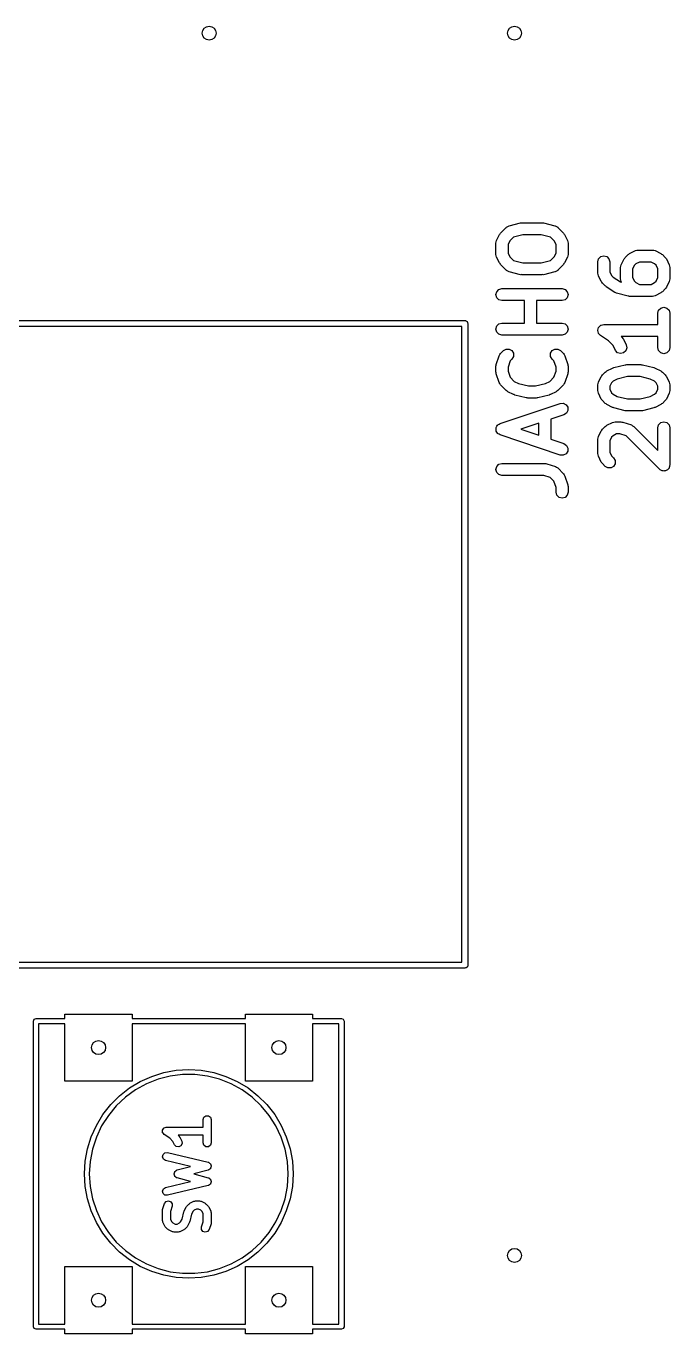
# Model space of a CAD drawing. Extents: x 0.04 to 1.55, y 0.08 to 1.53.
# Drawn here: x 0.92 to 1.553, y 0.123 to 1.407 of the extents above; entities that cross this region are included whole.
import ezdxf

# ---------------------------------------------------------------- set-up
doc = ezdxf.new("R2010")
doc.units = 0
doc.header["$MEASUREMENT"] = 0
doc.layers.add('BLACK', color=7, linetype='CONTINUOUS')

msp = doc.modelspace()

# ---------------------------------------------------------------- linework, layer by layer
at = {"layer": 'BLACK', "linetype": 'CONTINUOUS'}
for p, q in [((1.3863, 1.2037), (1.3919, 1.2093)), ((1.3919, 1.2093), (1.392, 1.2093)), ((1.392, 1.2094), (1.3933, 1.2101)), ((1.392, 1.2093), (1.392, 1.2094)), ((1.3933, 1.2101), (1.3946, 1.2108)), ((1.3946, 1.2109), (1.4059, 1.2137)), ((1.3946, 1.2108), (1.3946, 1.2109)), ((1.3946, 1.2108), (1.3946, 1.2108)), ((1.4059, 1.2137), (1.4066, 1.2137)), ((1.4066, 1.2137), (1.4073, 1.2139)), ((1.4073, 1.2139), (1.427, 1.2139)), ((1.427, 1.2139), (1.4277, 1.2137)), ((1.4277, 1.2137), (1.4284, 1.2137)), ((1.4284, 1.2137), (1.4397, 1.2109)), ((1.4397, 1.2109), (1.4398, 1.2108)), ((1.4398, 1.2108), (1.4398, 1.2108)), ((1.4398, 1.2108), (1.4411, 1.2101)), ((1.4411, 1.2101), (1.4424, 1.2094)), ((1.4424, 1.2094), (1.4424, 1.2093)), ((1.4424, 1.2093), (1.4425, 1.2093)), ((1.4425, 1.2093), (1.4481, 1.2037)), ((1.3818, 1.1939), (1.3821, 1.1952)), ((1.3821, 1.1952), (1.3824, 1.1965)), ((1.3824, 1.1965), (1.3852, 1.2022)), ((1.3852, 1.2022), (1.3858, 1.2029)), ((1.3858, 1.2029), (1.3863, 1.2037)), ((1.3953, 1.196), (1.3936, 1.1925)), ((1.3991, 1.1998), (1.3953, 1.196)), ((1.4081, 1.2021), (1.3991, 1.1998)), ((1.4263, 1.2021), (1.4081, 1.2021)), ((1.4352, 1.1998), (1.4263, 1.2021)), ((1.439, 1.196), (1.4352, 1.1998)), ((1.4408, 1.1925), (1.439, 1.196)), ((1.4481, 1.2037), (1.4485, 1.2029)), ((1.4485, 1.2029), (1.4492, 1.2022)), ((1.4492, 1.2022), (1.452, 1.1965)), ((1.452, 1.1965), (1.4523, 1.1952)), ((1.4523, 1.1952), (1.4526, 1.1939)), ((1.3818, 1.1826), (1.3818, 1.1939)), ((1.3821, 1.1813), (1.3818, 1.1826)), ((1.3824, 1.18), (1.3821, 1.1813)), ((1.3936, 1.1925), (1.3936, 1.184)), ((1.3936, 1.184), (1.3953, 1.1805)), ((1.439, 1.1805), (1.4408, 1.184)), ((1.4408, 1.184), (1.4408, 1.1925)), ((1.4523, 1.1813), (1.452, 1.18)), ((1.4526, 1.1826), (1.4523, 1.1813)), ((1.4526, 1.1939), (1.4526, 1.1826)), ((1.4847, 1.1807), (1.4876, 1.1815)), ((1.4876, 1.1815), (1.4906, 1.1807)), ((1.5088, 1.1798), (1.5116, 1.1826)), ((1.5116, 1.1826), (1.5124, 1.1831)), ((1.5124, 1.1831), (1.5131, 1.1837)), ((1.5131, 1.1837), (1.5188, 1.1865)), ((1.5188, 1.1865), (1.5201, 1.1868)), ((1.5201, 1.1868), (1.5214, 1.1871)), ((1.5214, 1.1871), (1.5355, 1.1871)), ((1.5355, 1.1871), (1.5368, 1.1868)), ((1.5368, 1.1868), (1.5381, 1.1865)), ((1.5381, 1.1865), (1.5437, 1.1837)), ((1.5437, 1.1837), (1.5444, 1.1831)), ((1.5444, 1.1831), (1.5453, 1.1826)), ((1.5453, 1.1826), (1.5481, 1.1798)), ((1.3852, 1.1744), (1.3824, 1.18)), ((1.3858, 1.1737), (1.3852, 1.1744)), ((1.3863, 1.1728), (1.3858, 1.1737)), ((1.3919, 1.1672), (1.3863, 1.1728)), ((1.3953, 1.1805), (1.3991, 1.1767)), ((1.3991, 1.1767), (1.4081, 1.1745)), ((1.4081, 1.1745), (1.4263, 1.1745)), ((1.4263, 1.1745), (1.4352, 1.1767)), ((1.4352, 1.1767), (1.439, 1.1805)), ((1.4481, 1.1728), (1.4425, 1.1672)), ((1.4485, 1.1737), (1.4481, 1.1728)), ((1.4492, 1.1744), (1.4485, 1.1737)), ((1.452, 1.18), (1.4492, 1.1744)), ((1.4817, 1.1756), (1.4825, 1.1786)), ((1.4817, 1.1644), (1.4817, 1.1756)), ((1.4825, 1.1786), (1.4847, 1.1807)), ((1.4906, 1.1807), (1.4928, 1.1786)), ((1.4928, 1.1786), (1.4936, 1.1756)), ((1.4936, 1.1756), (1.4936, 1.1658)), ((1.5042, 1.17), (1.5046, 1.1713)), ((1.5042, 1.1587), (1.5042, 1.17)), ((1.5046, 1.1713), (1.5049, 1.1726)), ((1.5049, 1.1726), (1.5077, 1.1783)), ((1.5077, 1.1783), (1.5083, 1.179)), ((1.5083, 1.179), (1.5088, 1.1798)), ((1.5178, 1.1721), (1.516, 1.1686)), ((1.516, 1.1686), (1.516, 1.1601)), ((1.5193, 1.1736), (1.5178, 1.1721)), ((1.5228, 1.1753), (1.5193, 1.1736)), ((1.5341, 1.1753), (1.5228, 1.1753)), ((1.5376, 1.1736), (1.5341, 1.1753)), ((1.539, 1.1721), (1.5376, 1.1736)), ((1.5408, 1.1686), (1.539, 1.1721)), ((1.5408, 1.1601), (1.5408, 1.1686)), ((1.5481, 1.1798), (1.5485, 1.179)), ((1.5485, 1.179), (1.5492, 1.1783)), ((1.5492, 1.1783), (1.552, 1.1726)), ((1.552, 1.1726), (1.5523, 1.1713)), ((1.5523, 1.1713), (1.5526, 1.17)), ((1.5526, 1.17), (1.5526, 1.1587)), ((1.392, 1.1672), (1.3919, 1.1672)), ((1.392, 1.1671), (1.392, 1.1672)), ((1.3933, 1.1664), (1.392, 1.1671)), ((1.3946, 1.1657), (1.3933, 1.1664)), ((1.4059, 1.1628), (1.3946, 1.1657)), ((1.3946, 1.1657), (1.3946, 1.1657)), ((1.3946, 1.1657), (1.3946, 1.1657)), ((1.4066, 1.1629), (1.4059, 1.1628)), ((1.4073, 1.1627), (1.4066, 1.1629)), ((1.427, 1.1627), (1.4073, 1.1627)), ((1.4277, 1.1629), (1.427, 1.1627)), ((1.4284, 1.1628), (1.4277, 1.1629)), ((1.4397, 1.1657), (1.4284, 1.1628)), ((1.4398, 1.1657), (1.4397, 1.1657)), ((1.4411, 1.1664), (1.4398, 1.1657)), ((1.4398, 1.1657), (1.4398, 1.1657)), ((1.4424, 1.1671), (1.4411, 1.1664)), ((1.4425, 1.1672), (1.4424, 1.1672)), ((1.4424, 1.1672), (1.4424, 1.1671)), ((1.4821, 1.163), (1.4817, 1.1644)), ((1.4824, 1.1617), (1.4821, 1.163)), ((1.4852, 1.1561), (1.4824, 1.1617)), ((1.4858, 1.1554), (1.4852, 1.1561)), ((1.4936, 1.1658), (1.4953, 1.1622)), ((1.4953, 1.1622), (1.497, 1.1605)), ((1.497, 1.1605), (1.5041, 1.1558)), ((1.5041, 1.1558), (1.5051, 1.1555)), ((1.5046, 1.1574), (1.5042, 1.1587)), ((1.5049, 1.1561), (1.5046, 1.1574)), ((1.5051, 1.1555), (1.5049, 1.1561)), ((1.516, 1.1601), (1.5178, 1.1566)), ((1.5178, 1.1566), (1.5193, 1.1552)), ((1.5376, 1.1552), (1.539, 1.1566)), ((1.539, 1.1566), (1.5408, 1.1601)), ((1.552, 1.1561), (1.5492, 1.1505)), ((1.5523, 1.1574), (1.552, 1.1561)), ((1.5526, 1.1587), (1.5523, 1.1574)), ((1.3818, 1.1433), (1.3825, 1.1462)), ((1.3825, 1.1403), (1.3818, 1.1433)), ((1.3825, 1.1462), (1.3847, 1.1484)), ((1.3847, 1.1484), (1.3877, 1.1492)), ((1.3877, 1.1492), (1.4467, 1.1492)), ((1.4467, 1.1492), (1.4497, 1.1484)), ((1.4497, 1.1484), (1.4518, 1.1462)), ((1.4518, 1.1462), (1.4526, 1.1433)), ((1.4526, 1.1433), (1.4518, 1.1403)), ((1.4863, 1.1546), (1.4858, 1.1554)), ((1.4891, 1.1518), (1.4863, 1.1546)), ((1.4896, 1.1515), (1.4891, 1.1518)), ((1.49, 1.151), (1.4896, 1.1515)), ((1.4984, 1.1454), (1.49, 1.151)), ((1.4994, 1.1451), (1.4984, 1.1454)), ((1.5003, 1.1446), (1.4994, 1.1451)), ((1.5115, 1.1418), (1.5003, 1.1446)), ((1.5193, 1.1552), (1.5228, 1.1534)), ((1.5228, 1.1534), (1.5341, 1.1534)), ((1.5341, 1.1534), (1.5376, 1.1552)), ((1.5437, 1.145), (1.5381, 1.1422)), ((1.5444, 1.1457), (1.5437, 1.145)), ((1.5453, 1.1461), (1.5444, 1.1457)), ((1.5481, 1.1489), (1.5453, 1.1461)), ((1.5485, 1.1498), (1.5481, 1.1489)), ((1.5492, 1.1505), (1.5485, 1.1498)), ((1.3847, 1.1382), (1.3825, 1.1403)), ((1.3877, 1.1374), (1.3847, 1.1382)), ((1.4099, 1.1374), (1.3877, 1.1374)), ((1.4099, 1.1154), (1.4099, 1.1374)), ((1.4467, 1.1374), (1.4217, 1.1374)), ((1.4217, 1.1374), (1.4217, 1.1154)), ((1.4497, 1.1382), (1.4467, 1.1374)), ((1.4518, 1.1403), (1.4497, 1.1382)), ((1.5123, 1.1418), (1.5115, 1.1418)), ((1.513, 1.1416), (1.5123, 1.1418)), ((1.5355, 1.1416), (1.513, 1.1416)), ((1.5368, 1.1419), (1.5355, 1.1416)), ((1.5381, 1.1422), (1.5368, 1.1419)), ((1.5416, 1.128), (1.5437, 1.1301)), ((1.5437, 1.1301), (1.5467, 1.1309)), ((1.5467, 1.1309), (1.5497, 1.1301)), ((1.5497, 1.1301), (1.5518, 1.128)), ((0.8634, 1.1179), (1.3512, 1.1179)), ((1.3512, 1.1179), (1.3516, 1.1179)), ((1.3516, 1.1179), (1.3517, 1.1179)), ((1.3517, 1.1179), (1.3518, 1.1178)), ((1.3518, 1.1178), (1.3522, 1.1177)), ((1.3522, 1.1177), (1.3528, 1.1172)), ((1.3528, 1.1172), (1.3534, 1.1169)), ((1.5408, 1.125), (1.5416, 1.128)), ((1.5408, 1.114), (1.5408, 1.125)), ((1.5518, 1.128), (1.5526, 1.125)), ((1.5526, 1.125), (1.5526, 1.0913)), ((1.3482, 1.112), (0.2518, 1.112)), ((1.3482, 0.488), (1.3482, 1.112)), ((1.3534, 1.1169), (1.3535, 1.1166)), ((1.3535, 1.1166), (1.3537, 1.1164)), ((1.3537, 1.1164), (1.3539, 1.1157)), ((1.3539, 1.1157), (1.3541, 1.115)), ((1.3541, 1.115), (1.3541, 0.485)), ((1.3818, 1.1095), (1.3825, 1.1125)), ((1.3825, 1.1066), (1.3818, 1.1095)), ((1.3825, 1.1125), (1.3847, 1.1146)), ((1.3847, 1.1044), (1.3825, 1.1066)), ((1.3847, 1.1146), (1.3877, 1.1154)), ((1.3877, 1.1036), (1.3847, 1.1044)), ((1.3877, 1.1154), (1.4099, 1.1154)), ((1.4217, 1.1154), (1.4467, 1.1154)), ((1.4467, 1.1154), (1.4497, 1.1146)), ((1.4497, 1.1044), (1.4467, 1.1036)), ((1.4497, 1.1146), (1.4518, 1.1125)), ((1.4518, 1.1066), (1.4497, 1.1044)), ((1.4518, 1.1125), (1.4526, 1.1095)), ((1.4526, 1.1095), (1.4518, 1.1066)), ((1.4817, 1.1081), (1.4818, 1.1083)), ((1.4821, 1.1068), (1.4817, 1.1081)), ((1.4818, 1.1085), (1.4822, 1.1098)), ((1.4818, 1.1083), (1.4818, 1.1085)), ((1.4824, 1.1055), (1.4821, 1.1068)), ((1.4822, 1.1098), (1.4825, 1.1111)), ((1.4825, 1.1054), (1.4824, 1.1055)), ((1.4825, 1.1111), (1.4827, 1.1112)), ((1.4825, 1.1052), (1.4825, 1.1054)), ((1.4835, 1.1042), (1.4825, 1.1052)), ((1.4827, 1.1114), (1.4837, 1.1123)), ((1.4827, 1.1112), (1.4827, 1.1114)), ((1.4844, 1.1032), (1.4835, 1.1042)), ((1.4837, 1.1123), (1.4847, 1.1132)), ((1.4847, 1.1132), (1.4849, 1.1133)), ((1.4849, 1.1133), (1.485, 1.1134)), ((1.485, 1.1134), (1.4864, 1.1137)), ((1.4864, 1.1137), (1.4876, 1.114)), ((1.4876, 1.114), (1.5408, 1.114)), ((1.4158, 1.1036), (1.3877, 1.1036)), ((1.4467, 1.1036), (1.4158, 1.1036)), ((1.4923, 1.0979), (1.4844, 1.1032)), ((1.4969, 1.0934), (1.4923, 1.0979)), ((1.4992, 1.0886), (1.4969, 1.0934)), ((1.5408, 1.1022), (1.5047, 1.1022)), ((1.5047, 1.1022), (1.5059, 1.1011)), ((1.5059, 1.1011), (1.5064, 1.1002)), ((1.5064, 1.1002), (1.507, 1.0995)), ((1.507, 1.0995), (1.5098, 1.0939)), ((1.5098, 1.0939), (1.5104, 1.0909)), ((1.5408, 1.0913), (1.5408, 1.1022)), ((1.3821, 1.0748), (1.3849, 1.0833)), ((1.3849, 1.0833), (1.3856, 1.0844)), ((1.3856, 1.0844), (1.3863, 1.0856)), ((1.3863, 1.0856), (1.3891, 1.0884)), ((1.3891, 1.0884), (1.3918, 1.0899)), ((1.3918, 1.0899), (1.3948, 1.0899)), ((1.3948, 1.0899), (1.3975, 1.0884)), ((1.3975, 1.08), (1.3956, 1.0782)), ((1.3975, 1.0884), (1.399, 1.0857)), ((1.399, 1.0827), (1.3975, 1.08)), ((1.399, 1.0857), (1.399, 1.0827)), ((1.4354, 1.0857), (1.4369, 1.0884)), ((1.4354, 1.0827), (1.4354, 1.0857)), ((1.4369, 1.08), (1.4354, 1.0827)), ((1.4369, 1.0884), (1.4396, 1.0899)), ((1.4387, 1.0782), (1.4369, 1.08)), ((1.4396, 1.0899), (1.4426, 1.0899)), ((1.4426, 1.0899), (1.4453, 1.0884)), ((1.4453, 1.0884), (1.4481, 1.0856)), ((1.4481, 1.0856), (1.4487, 1.0844)), ((1.4487, 1.0844), (1.4495, 1.0833)), ((1.4495, 1.0833), (1.4523, 1.0748)), ((1.5013, 1.0863), (1.4992, 1.0886)), ((1.5042, 1.0854), (1.5013, 1.0863)), ((1.5072, 1.086), (1.5042, 1.0854)), ((1.5094, 1.088), (1.5072, 1.086)), ((1.5104, 1.0909), (1.5094, 1.088)), ((1.5416, 1.0883), (1.5408, 1.0913)), ((1.5437, 1.0861), (1.5416, 1.0883)), ((1.5467, 1.0853), (1.5437, 1.0861)), ((1.5497, 1.0861), (1.5467, 1.0853)), ((1.5518, 1.0883), (1.5497, 1.0861)), ((1.5526, 1.0913), (1.5518, 1.0883)), ((1.3818, 1.073), (1.382, 1.0739)), ((1.3818, 1.0674), (1.3818, 1.073)), ((1.382, 1.0664), (1.3818, 1.0674)), ((1.382, 1.0739), (1.3821, 1.0748)), ((1.3821, 1.0655), (1.382, 1.0664)), ((1.3956, 1.0782), (1.3936, 1.072)), ((1.3936, 1.072), (1.3936, 1.0683)), ((1.3936, 1.0683), (1.3956, 1.0621)), ((1.4408, 1.072), (1.4387, 1.0782)), ((1.4387, 1.0621), (1.4408, 1.0683)), ((1.4408, 1.0683), (1.4408, 1.072)), ((1.4523, 1.0748), (1.4524, 1.0739)), ((1.4524, 1.0664), (1.4523, 1.0655)), ((1.4524, 1.0739), (1.4526, 1.073)), ((1.4526, 1.0674), (1.4524, 1.0664)), ((1.4526, 1.073), (1.4526, 1.0674)), ((1.4863, 1.0645), (1.4891, 1.0673)), ((1.4891, 1.0673), (1.4899, 1.0678)), ((1.4899, 1.0678), (1.4906, 1.0684)), ((1.4906, 1.0684), (1.4963, 1.0712)), ((1.4963, 1.0712), (1.4969, 1.0714)), ((1.4969, 1.0714), (1.4975, 1.0717)), ((1.4975, 1.0717), (1.5087, 1.0745)), ((1.5087, 1.0745), (1.5094, 1.0745)), ((1.5094, 1.0745), (1.5102, 1.0747)), ((1.5102, 1.0747), (1.5242, 1.0747)), ((1.5242, 1.0747), (1.5249, 1.0745)), ((1.5249, 1.0745), (1.5256, 1.0745)), ((1.5256, 1.0745), (1.5369, 1.0717)), ((1.5369, 1.0717), (1.5375, 1.0714)), ((1.5375, 1.0714), (1.5381, 1.0712)), ((1.5381, 1.0712), (1.5437, 1.0684)), ((1.5437, 1.0684), (1.5444, 1.0678)), ((1.5444, 1.0678), (1.5453, 1.0673)), ((1.5453, 1.0673), (1.5481, 1.0645)), ((1.3849, 1.057), (1.3821, 1.0655)), ((1.3856, 1.0559), (1.3849, 1.057)), ((1.3863, 1.0547), (1.3856, 1.0559)), ((1.3919, 1.0491), (1.3863, 1.0547)), ((1.3956, 1.0621), (1.3996, 1.0581)), ((1.3996, 1.0581), (1.4038, 1.056)), ((1.4038, 1.056), (1.4137, 1.0536)), ((1.4137, 1.0536), (1.4207, 1.0536)), ((1.4207, 1.0536), (1.4306, 1.056)), ((1.4306, 1.056), (1.4348, 1.0581)), ((1.4348, 1.0581), (1.4387, 1.0621)), ((1.4481, 1.0547), (1.4425, 1.0491)), ((1.4487, 1.0559), (1.4481, 1.0547)), ((1.4495, 1.057), (1.4487, 1.0559)), ((1.4523, 1.0655), (1.4495, 1.057)), ((1.4817, 1.0547), (1.4821, 1.056)), ((1.4817, 1.0491), (1.4817, 1.0547)), ((1.4821, 1.056), (1.4824, 1.0573)), ((1.4824, 1.0573), (1.4852, 1.063)), ((1.4852, 1.063), (1.4858, 1.0637)), ((1.4858, 1.0637), (1.4863, 1.0645)), ((1.4953, 1.0568), (1.4936, 1.0533)), ((1.4936, 1.0533), (1.4936, 1.0505)), ((1.4968, 1.0583), (1.4953, 1.0568)), ((1.501, 1.0604), (1.4968, 1.0583)), ((1.5109, 1.0629), (1.501, 1.0604)), ((1.5235, 1.0629), (1.5109, 1.0629)), ((1.5334, 1.0604), (1.5235, 1.0629)), ((1.5376, 1.0583), (1.5334, 1.0604)), ((1.539, 1.0568), (1.5376, 1.0583)), ((1.5408, 1.0533), (1.539, 1.0568)), ((1.5408, 1.0505), (1.5408, 1.0533)), ((1.5481, 1.0645), (1.5485, 1.0637)), ((1.5485, 1.0637), (1.5492, 1.063)), ((1.5492, 1.063), (1.552, 1.0573)), ((1.552, 1.0573), (1.5523, 1.056)), ((1.5523, 1.056), (1.5526, 1.0547)), ((1.5526, 1.0547), (1.5526, 1.0491)), ((1.3927, 1.0486), (1.3919, 1.0491)), ((1.3935, 1.048), (1.3927, 1.0486)), ((1.3991, 1.0452), (1.3935, 1.048)), ((1.3997, 1.0451), (1.3991, 1.0452)), ((1.4003, 1.0447), (1.3997, 1.0451)), ((1.4115, 1.0419), (1.4003, 1.0447)), ((1.4123, 1.0419), (1.4115, 1.0419)), ((1.413, 1.0417), (1.4123, 1.0419)), ((1.4214, 1.0417), (1.413, 1.0417)), ((1.4221, 1.0419), (1.4214, 1.0417)), ((1.4228, 1.0419), (1.4221, 1.0419)), ((1.4341, 1.0447), (1.4228, 1.0419)), ((1.4346, 1.0451), (1.4341, 1.0447)), ((1.4353, 1.0452), (1.4346, 1.0451)), ((1.4409, 1.048), (1.4353, 1.0452)), ((1.4416, 1.0486), (1.4409, 1.048)), ((1.4425, 1.0491), (1.4416, 1.0486)), ((1.4821, 1.0478), (1.4817, 1.0491)), ((1.4824, 1.0464), (1.4821, 1.0478)), ((1.4852, 1.0408), (1.4824, 1.0464)), ((1.4858, 1.0401), (1.4852, 1.0408)), ((1.4863, 1.0393), (1.4858, 1.0401)), ((1.4936, 1.0505), (1.4953, 1.0469)), ((1.4953, 1.0469), (1.4968, 1.0455)), ((1.4968, 1.0455), (1.501, 1.0434)), ((1.501, 1.0434), (1.5109, 1.0409)), ((1.5109, 1.0409), (1.5235, 1.0409)), ((1.5235, 1.0409), (1.5334, 1.0434)), ((1.5334, 1.0434), (1.5376, 1.0455)), ((1.5376, 1.0455), (1.539, 1.0469)), ((1.539, 1.0469), (1.5408, 1.0505)), ((1.5485, 1.0401), (1.5481, 1.0393)), ((1.5492, 1.0408), (1.5485, 1.0401)), ((1.552, 1.0464), (1.5492, 1.0408)), ((1.5523, 1.0478), (1.552, 1.0464)), ((1.5526, 1.0491), (1.5523, 1.0478)), ((1.3858, 1.0167), (1.4448, 1.0364)), ((1.4448, 1.0364), (1.4479, 1.0366)), ((1.4479, 1.0366), (1.4506, 1.0352)), ((1.4506, 1.0352), (1.4523, 1.0327)), ((1.4525, 1.0296), (1.4511, 1.0269)), ((1.4523, 1.0327), (1.4525, 1.0296)), ((1.4891, 1.0365), (1.4863, 1.0393)), ((1.4899, 1.036), (1.4891, 1.0365)), ((1.4906, 1.0353), (1.4899, 1.036)), ((1.4963, 1.0325), (1.4906, 1.0353)), ((1.4969, 1.0324), (1.4963, 1.0325)), ((1.4975, 1.0321), (1.4969, 1.0324)), ((1.5087, 1.0293), (1.4975, 1.0321)), ((1.5094, 1.0293), (1.5087, 1.0293)), ((1.5102, 1.0291), (1.5094, 1.0293)), ((1.5242, 1.0291), (1.5102, 1.0291)), ((1.5249, 1.0293), (1.5242, 1.0291)), ((1.5256, 1.0293), (1.5249, 1.0293)), ((1.5369, 1.0321), (1.5256, 1.0293)), ((1.5375, 1.0324), (1.5369, 1.0321)), ((1.5381, 1.0325), (1.5375, 1.0324)), ((1.5437, 1.0353), (1.5381, 1.0325)), ((1.5444, 1.036), (1.5437, 1.0353)), ((1.5453, 1.0365), (1.5444, 1.036)), ((1.5481, 1.0393), (1.5453, 1.0365)), ((1.3827, 1.014), (1.3832, 1.015)), ((1.3832, 1.015), (1.3835, 1.0152)), ((1.3835, 1.0152), (1.3837, 1.0155)), ((1.3837, 1.0155), (1.3848, 1.016)), ((1.3848, 1.016), (1.3858, 1.0167)), ((1.4239, 1.017), (1.4063, 1.0111)), ((1.4239, 1.0052), (1.4239, 1.017)), ((1.4486, 1.0252), (1.4357, 1.0209)), ((1.4357, 1.0209), (1.4357, 1.0013)), ((1.4511, 1.0269), (1.4486, 1.0252)), ((1.4891, 1.0139), (1.4899, 1.0144)), ((1.4899, 1.0144), (1.4906, 1.015)), ((1.4906, 1.015), (1.4963, 1.0178)), ((1.4963, 1.0178), (1.4976, 1.0181)), ((1.4976, 1.0181), (1.4989, 1.0184)), ((1.4989, 1.0184), (1.5045, 1.0184)), ((1.5045, 1.0184), (1.5054, 1.0182)), ((1.5054, 1.0182), (1.5064, 1.0181)), ((1.5064, 1.0181), (1.5148, 1.0153)), ((1.5148, 1.0153), (1.516, 1.0146)), ((1.516, 1.0146), (1.5171, 1.0139)), ((1.5408, 1.0125), (1.5416, 1.0155)), ((1.5416, 1.0155), (1.5437, 1.0176)), ((1.5437, 1.0176), (1.5467, 1.0184)), ((1.5467, 1.0184), (1.5497, 1.0176)), ((1.5497, 1.0176), (1.5518, 1.0155)), ((1.5518, 1.0155), (1.5526, 1.0125)), ((1.3819, 1.0123), (1.382, 1.0126)), ((1.3819, 1.0111), (1.3819, 1.0123)), ((1.3819, 1.0099), (1.3819, 1.0111)), ((1.382, 1.0096), (1.3819, 1.0099)), ((1.382, 1.0126), (1.3821, 1.013)), ((1.3821, 1.0092), (1.382, 1.0096)), ((1.3821, 1.013), (1.3827, 1.014)), ((1.3827, 1.0083), (1.3821, 1.0092)), ((1.3832, 1.0072), (1.3827, 1.0083)), ((1.3835, 1.007), (1.3832, 1.0072)), ((1.3837, 1.0067), (1.3835, 1.007)), ((1.3848, 1.0062), (1.3837, 1.0067)), ((1.3858, 1.0055), (1.3848, 1.0062)), ((1.4448, 0.9858), (1.3858, 1.0055)), ((1.4063, 1.0111), (1.4239, 1.0052)), ((1.4817, 1.0013), (1.4821, 1.0026)), ((1.4821, 1.0026), (1.4824, 1.0039)), ((1.4824, 1.0039), (1.4852, 1.0095)), ((1.4852, 1.0095), (1.4858, 1.0102)), ((1.4858, 1.0102), (1.4863, 1.0111)), ((1.4863, 1.0111), (1.4891, 1.0139)), ((1.4953, 1.0034), (1.4936, 0.9999)), ((1.4968, 1.0048), (1.4953, 1.0034)), ((1.5003, 1.0066), (1.4968, 1.0048)), ((1.5036, 1.0066), (1.5003, 1.0066)), ((1.5098, 1.0045), (1.5036, 1.0066)), ((1.5425, 0.9718), (1.5098, 1.0045)), ((1.5171, 1.0139), (1.5408, 0.9902)), ((1.5408, 0.9902), (1.5408, 1.0125)), ((1.5526, 1.0125), (1.5526, 0.976)), ((1.4357, 1.0013), (1.4486, 0.997)), ((1.4486, 0.997), (1.4511, 0.9953)), ((1.4523, 0.9896), (1.4506, 0.987)), ((1.4511, 0.9953), (1.4525, 0.9926)), ((1.4525, 0.9926), (1.4523, 0.9896)), ((1.4817, 0.9872), (1.4817, 1.0013)), ((1.4936, 0.9999), (1.4936, 0.9886)), ((1.3825, 0.9747), (1.3847, 0.9768)), ((1.3847, 0.9768), (1.3877, 0.9776)), ((1.3877, 0.9776), (1.4298, 0.9776)), ((1.4298, 0.9776), (1.4307, 0.9774)), ((1.4307, 0.9774), (1.4317, 0.9773)), ((1.4317, 0.9773), (1.4401, 0.9745)), ((1.4479, 0.9856), (1.4448, 0.9858)), ((1.4506, 0.987), (1.4479, 0.9856)), ((1.4821, 0.9859), (1.4817, 0.9872)), ((1.4824, 0.9846), (1.4821, 0.9859)), ((1.4852, 0.9789), (1.4824, 0.9846)), ((1.4858, 0.9782), (1.4852, 0.9789)), ((1.4863, 0.9774), (1.4858, 0.9782)), ((1.4891, 0.9746), (1.4863, 0.9774)), ((1.4936, 0.9886), (1.4953, 0.9851)), ((1.4953, 0.9851), (1.4974, 0.9829)), ((1.4974, 0.9829), (1.499, 0.9803)), ((1.499, 0.9772), (1.4974, 0.9746)), ((1.499, 0.9803), (1.499, 0.9772)), ((1.5526, 0.976), (1.5524, 0.9752)), ((1.3818, 0.9717), (1.3825, 0.9747)), ((1.3825, 0.9688), (1.3818, 0.9717)), ((1.3847, 0.9666), (1.3825, 0.9688)), ((1.3877, 0.9658), (1.3847, 0.9666)), ((1.4289, 0.9658), (1.3877, 0.9658)), ((1.4351, 0.9638), (1.4289, 0.9658)), ((1.4387, 0.9601), (1.4351, 0.9638)), ((1.4401, 0.9745), (1.4413, 0.9738)), ((1.4413, 0.9738), (1.4425, 0.9731)), ((1.4425, 0.9731), (1.4481, 0.9675)), ((1.4481, 0.9675), (1.4487, 0.9663)), ((1.4487, 0.9663), (1.4495, 0.9652)), ((1.4495, 0.9652), (1.4523, 0.9567)), ((1.4917, 0.9731), (1.4891, 0.9746)), ((1.4948, 0.9731), (1.4917, 0.9731)), ((1.4974, 0.9746), (1.4948, 0.9731)), ((1.5432, 0.9714), (1.5425, 0.9718)), ((1.5437, 0.9708), (1.5432, 0.9714)), ((1.5445, 0.9706), (1.5437, 0.9708)), ((1.5452, 0.9702), (1.5445, 0.9706)), ((1.5459, 0.9702), (1.5452, 0.9702)), ((1.5467, 0.97), (1.5459, 0.9702)), ((1.5475, 0.9702), (1.5467, 0.97)), ((1.5482, 0.9702), (1.5475, 0.9702)), ((1.5489, 0.9706), (1.5482, 0.9702)), ((1.5497, 0.9708), (1.5489, 0.9706)), ((1.5502, 0.9714), (1.5497, 0.9708)), ((1.5509, 0.9718), (1.5502, 0.9714)), ((1.5513, 0.9724), (1.5509, 0.9718)), ((1.5518, 0.973), (1.5513, 0.9724)), ((1.552, 0.9737), (1.5518, 0.973)), ((1.5524, 0.9744), (1.552, 0.9737)), ((1.5524, 0.9752), (1.5524, 0.9744)), ((1.4408, 0.9539), (1.4387, 0.9601)), ((1.4408, 0.9492), (1.4408, 0.9539)), ((1.4523, 0.9567), (1.4524, 0.9558)), ((1.4524, 0.9558), (1.4526, 0.9549)), ((1.4526, 0.9549), (1.4526, 0.9492)), ((1.4416, 0.9463), (1.4408, 0.9492)), ((1.4438, 0.9441), (1.4416, 0.9463)), ((1.4467, 0.9433), (1.4438, 0.9441)), ((1.4497, 0.9441), (1.4467, 0.9433)), ((1.4518, 0.9463), (1.4497, 0.9441)), ((1.4526, 0.9492), (1.4518, 0.9463)), ((0.6524, 0.488), (1.3482, 0.488)), ((1.3512, 0.4821), (0.6484, 0.4821)), ((1.3519, 0.4823), (1.3512, 0.4821)), ((1.3527, 0.4825), (1.3519, 0.4823)), ((1.3528, 0.4827), (1.3527, 0.4825)), ((1.3531, 0.4828), (1.3528, 0.4827)), ((1.3535, 0.4834), (1.3531, 0.4828)), ((1.354, 0.484), (1.3535, 0.4834)), ((1.3541, 0.4845), (1.354, 0.4844)), ((1.354, 0.4844), (1.354, 0.484)), ((1.3541, 0.485), (1.3541, 0.4847)), ((1.3541, 0.4847), (1.3541, 0.4845)), ((0.9584, 0.4325), (0.9584, 0.437)), ((0.9584, 0.437), (1.0244, 0.437)), ((1.0244, 0.437), (1.0244, 0.4325)), ((1.1356, 0.4325), (1.1356, 0.437)), ((1.1356, 0.437), (1.2016, 0.437)), ((1.2016, 0.437), (1.2016, 0.4325)), ((0.9275, 0.43), (0.9282, 0.4318)), ((0.9275, 0.13), (0.9275, 0.43)), ((0.9282, 0.4318), (0.93, 0.4325)), ((0.93, 0.4325), (0.9584, 0.4325)), ((0.9584, 0.4275), (0.9325, 0.4275)), ((0.9325, 0.4275), (0.9325, 0.1325)), ((0.9584, 0.371), (0.9584, 0.4275)), ((1.0244, 0.4325), (1.1356, 0.4325)), ((1.1356, 0.4275), (1.0244, 0.4275)), ((1.0244, 0.4275), (1.0244, 0.371)), ((1.1356, 0.371), (1.1356, 0.4275)), ((1.2016, 0.4325), (1.23, 0.4325)), ((1.2016, 0.4275), (1.2016, 0.371)), ((1.2275, 0.4275), (1.2016, 0.4275)), ((1.2275, 0.1325), (1.2275, 0.4275)), ((1.23, 0.4325), (1.2318, 0.4318)), ((1.2318, 0.4318), (1.2325, 0.43)), ((1.2325, 0.43), (1.2325, 0.13)), ((1.0324, 0.3708), (1.0436, 0.3758)), ((1.0498, 0.3729), (1.0384, 0.3684)), ((1.0436, 0.3758), (1.0555, 0.3795)), ((1.0617, 0.376), (1.0498, 0.3729)), ((1.0555, 0.3795), (1.0676, 0.3818)), ((1.0739, 0.3775), (1.0617, 0.376)), ((1.0676, 0.3818), (1.08, 0.3825)), ((1.0861, 0.3775), (1.0739, 0.3775)), ((1.08, 0.3825), (1.0923, 0.3818)), ((1.0983, 0.376), (1.0861, 0.3775)), ((1.0923, 0.3818), (1.1045, 0.3795)), ((1.1102, 0.3729), (1.0983, 0.376)), ((1.1045, 0.3795), (1.1163, 0.3758)), ((1.1216, 0.3684), (1.1102, 0.3729)), ((1.1163, 0.3758), (1.1276, 0.3708)), ((1.0244, 0.371), (0.9584, 0.371)), ((1.012, 0.3567), (1.0218, 0.3644)), ((1.0276, 0.3625), (1.0177, 0.3553)), ((1.0218, 0.3644), (1.0324, 0.3708)), ((1.0384, 0.3684), (1.0276, 0.3625)), ((1.1323, 0.3625), (1.1216, 0.3684)), ((1.1276, 0.3708), (1.1382, 0.3644)), ((1.1423, 0.3553), (1.1323, 0.3625)), ((1.2016, 0.371), (1.1356, 0.371)), ((1.1382, 0.3644), (1.148, 0.3567)), ((0.9956, 0.3382), (1.0033, 0.348)), ((1.0088, 0.3469), (1.001, 0.3374)), ((1.0033, 0.348), (1.012, 0.3567)), ((1.0177, 0.3553), (1.0088, 0.3469)), ((1.1512, 0.3469), (1.1423, 0.3553)), ((1.148, 0.3567), (1.1567, 0.348)), ((1.159, 0.3374), (1.1512, 0.3469)), ((1.1567, 0.348), (1.1644, 0.3382)), ((0.9892, 0.3276), (0.9956, 0.3382)), ((1.001, 0.3374), (0.9944, 0.3271)), ((1.0941, 0.3333), (1.0949, 0.3357)), ((1.0949, 0.3357), (1.0969, 0.3371)), ((1.0969, 0.3371), (1.0993, 0.3371)), ((1.0993, 0.3371), (1.1013, 0.3357)), ((1.1013, 0.3357), (1.1021, 0.3333)), ((1.1656, 0.3271), (1.159, 0.3374)), ((1.1644, 0.3382), (1.1708, 0.3276)), ((0.9842, 0.3163), (0.9892, 0.3276)), ((0.9944, 0.3271), (0.9892, 0.316)), ((1.0542, 0.323), (1.0543, 0.3231)), ((1.0543, 0.3218), (1.0542, 0.323)), ((1.0543, 0.3231), (1.055, 0.3241)), ((1.0543, 0.3231), (1.0543, 0.3231)), ((1.0543, 0.3207), (1.0543, 0.3218)), ((1.055, 0.3241), (1.0556, 0.325)), ((1.0556, 0.325), (1.0557, 0.3251)), ((1.0557, 0.3251), (1.0568, 0.3255)), ((1.0557, 0.3251), (1.0557, 0.3251)), ((1.0568, 0.3255), (1.0579, 0.3259)), ((1.0579, 0.3259), (1.058, 0.3259)), ((1.058, 0.3259), (1.0581, 0.3259)), ((1.0581, 0.3259), (1.0941, 0.3259)), ((1.0941, 0.3259), (1.0941, 0.3333)), ((1.1021, 0.3333), (1.1021, 0.3105)), ((1.1708, 0.316), (1.1656, 0.3271)), ((1.1708, 0.3276), (1.1758, 0.3163)), ((0.9805, 0.3045), (0.9842, 0.3163)), ((0.9892, 0.316), (0.9854, 0.3043)), ((1.0543, 0.3206), (1.0543, 0.3207)), ((1.0543, 0.3205), (1.0543, 0.3206)), ((1.0551, 0.3196), (1.0543, 0.3205)), ((1.0557, 0.3187), (1.0551, 0.3196)), ((1.0558, 0.3186), (1.0557, 0.3187)), ((1.0559, 0.3186), (1.0558, 0.3186)), ((1.0613, 0.315), (1.0559, 0.3186)), ((1.0643, 0.3119), (1.0613, 0.315)), ((1.0659, 0.3087), (1.0643, 0.3119)), ((1.0677, 0.3069), (1.0659, 0.3087)), ((1.0941, 0.3179), (1.0696, 0.3179)), ((1.0696, 0.3179), (1.0704, 0.3171)), ((1.0704, 0.3171), (1.0707, 0.3165)), ((1.0707, 0.3165), (1.0712, 0.3161)), ((1.0712, 0.3161), (1.0731, 0.3123)), ((1.0735, 0.3098), (1.0723, 0.3076)), ((1.0731, 0.3123), (1.0735, 0.3098)), ((1.0941, 0.3105), (1.0941, 0.3179)), ((1.0949, 0.3081), (1.0941, 0.3105)), ((1.1021, 0.3105), (1.1013, 0.3081)), ((1.1746, 0.3043), (1.1708, 0.316)), ((1.1758, 0.3163), (1.1795, 0.3045)), ((0.9782, 0.2924), (0.9805, 0.3045)), ((0.9854, 0.3043), (0.9831, 0.2922)), ((1.0541, 0.2968), (1.0547, 0.2992)), ((1.0551, 0.2945), (1.0541, 0.2968)), ((1.0547, 0.2992), (1.0566, 0.3008)), ((1.0566, 0.3008), (1.059, 0.301)), ((1.059, 0.301), (1.099, 0.2915)), ((1.0701, 0.3065), (1.0677, 0.3069)), ((1.0723, 0.3076), (1.0701, 0.3065)), ((1.0969, 0.3067), (1.0949, 0.3081)), ((1.0993, 0.3067), (1.0969, 0.3067)), ((1.1013, 0.3081), (1.0993, 0.3067)), ((1.1769, 0.2922), (1.1746, 0.3043)), ((1.1795, 0.3045), (1.1818, 0.2924)), ((0.9775, 0.28), (0.9782, 0.2924)), ((0.9831, 0.2922), (0.9823, 0.28)), ((1.0572, 0.2933), (1.0551, 0.2945)), ((1.0817, 0.2874), (1.0572, 0.2933)), ((1.0663, 0.2823), (1.0664, 0.2825)), ((1.0664, 0.2825), (1.0673, 0.2831)), ((1.0673, 0.2831), (1.0681, 0.2837)), ((1.0681, 0.2837), (1.0683, 0.2837)), ((1.0683, 0.2837), (1.0685, 0.2839)), ((1.0685, 0.2839), (1.0817, 0.2874)), ((1.0991, 0.2838), (1.085, 0.28)), ((1.099, 0.2915), (1.0993, 0.2914)), ((1.0994, 0.2839), (1.0991, 0.2838)), ((1.0993, 0.2914), (1.0995, 0.2914)), ((1.0996, 0.2839), (1.0994, 0.2839)), ((1.0995, 0.2914), (1.1003, 0.2907)), ((1.1004, 0.2846), (1.0996, 0.2839)), ((1.1003, 0.2907), (1.1011, 0.2902)), ((1.1012, 0.2851), (1.1004, 0.2846)), ((1.1011, 0.2902), (1.1012, 0.29)), ((1.1012, 0.29), (1.1015, 0.2898)), ((1.1013, 0.2854), (1.1012, 0.2851)), ((1.1015, 0.2855), (1.1013, 0.2854)), ((1.1015, 0.2898), (1.1017, 0.2888)), ((1.1017, 0.2865), (1.1015, 0.2855)), ((1.1017, 0.2888), (1.1021, 0.2879)), ((1.1021, 0.2874), (1.1017, 0.2865)), ((1.1021, 0.2879), (1.102, 0.2877)), ((1.102, 0.2877), (1.1021, 0.2874)), ((1.1777, 0.28), (1.1769, 0.2922)), ((1.1818, 0.2924), (1.1825, 0.28)), ((0.9782, 0.2676), (0.9775, 0.28)), ((0.9823, 0.28), (0.9831, 0.2678)), ((1.0572, 0.2667), (1.0817, 0.2726)), ((1.0655, 0.2802), (1.0659, 0.2812)), ((1.0656, 0.28), (1.0655, 0.2802)), ((1.0655, 0.2798), (1.0656, 0.28)), ((1.0659, 0.2788), (1.0655, 0.2798)), ((1.0659, 0.2812), (1.0662, 0.2822)), ((1.0662, 0.2778), (1.0659, 0.2788)), ((1.0662, 0.2822), (1.0663, 0.2823)), ((1.0663, 0.2777), (1.0662, 0.2778)), ((1.0664, 0.2775), (1.0663, 0.2777)), ((1.0673, 0.2769), (1.0664, 0.2775)), ((1.0681, 0.2763), (1.0673, 0.2769)), ((1.0683, 0.2763), (1.0681, 0.2763)), ((1.0685, 0.2761), (1.0683, 0.2763)), ((1.0817, 0.2726), (1.0685, 0.2761)), ((1.085, 0.28), (1.0991, 0.2762)), ((1.0991, 0.2762), (1.0994, 0.2761)), ((1.0994, 0.2761), (1.0996, 0.2761)), ((1.0996, 0.2761), (1.1004, 0.2754)), ((1.1011, 0.2698), (1.1003, 0.2693)), ((1.1004, 0.2754), (1.1012, 0.2749)), ((1.1012, 0.27), (1.1011, 0.2698)), ((1.1012, 0.2749), (1.1013, 0.2746)), ((1.1015, 0.2702), (1.1012, 0.27)), ((1.1013, 0.2746), (1.1015, 0.2745)), ((1.1015, 0.2745), (1.1017, 0.2735)), ((1.1017, 0.2712), (1.1015, 0.2702)), ((1.1017, 0.2735), (1.1021, 0.2726)), ((1.1021, 0.2721), (1.1017, 0.2712)), ((1.1021, 0.2726), (1.102, 0.2723)), ((1.102, 0.2723), (1.1021, 0.2721)), ((1.1769, 0.2678), (1.1777, 0.28)), ((1.1825, 0.28), (1.1818, 0.2676)), ((0.9805, 0.2555), (0.9782, 0.2676)), ((0.9831, 0.2678), (0.9854, 0.2557)), ((1.0541, 0.2632), (1.0551, 0.2655)), ((1.0547, 0.2608), (1.0541, 0.2632)), ((1.0566, 0.2592), (1.0547, 0.2608)), ((1.0551, 0.2655), (1.0572, 0.2667)), ((1.059, 0.259), (1.0566, 0.2592)), ((1.099, 0.2685), (1.059, 0.259)), ((1.0993, 0.2686), (1.099, 0.2685)), ((1.0995, 0.2686), (1.0993, 0.2686)), ((1.1003, 0.2693), (1.0995, 0.2686)), ((1.1746, 0.2557), (1.1769, 0.2678)), ((1.1818, 0.2676), (1.1795, 0.2555)), ((0.9842, 0.2437), (0.9805, 0.2555)), ((0.9854, 0.2557), (0.9892, 0.244)), ((0.9892, 0.244), (0.9944, 0.2329)), ((1.0541, 0.2438), (1.0543, 0.2444)), ((1.0543, 0.2451), (1.0562, 0.2508)), ((1.0543, 0.2444), (1.0543, 0.2451)), ((1.0562, 0.2508), (1.0577, 0.2528)), ((1.0577, 0.2528), (1.06, 0.2535)), ((1.06, 0.2535), (1.0624, 0.2527)), ((1.0638, 0.2483), (1.0621, 0.2432)), ((1.0624, 0.2527), (1.0638, 0.2507)), ((1.0638, 0.2507), (1.0638, 0.2483)), ((1.0755, 0.2437), (1.0774, 0.2475)), ((1.0774, 0.2475), (1.0778, 0.248)), ((1.0778, 0.248), (1.0781, 0.2485)), ((1.0781, 0.2485), (1.08, 0.2504)), ((1.08, 0.2504), (1.0806, 0.2507)), ((1.0806, 0.2507), (1.0811, 0.2512)), ((1.0811, 0.2512), (1.0849, 0.2531)), ((1.0852, 0.2443), (1.0842, 0.2433)), ((1.0849, 0.2531), (1.0858, 0.2532)), ((1.0876, 0.2455), (1.0852, 0.2443)), ((1.0858, 0.2532), (1.0867, 0.2535)), ((1.0867, 0.2535), (1.0905, 0.2535)), ((1.0895, 0.2455), (1.0876, 0.2455)), ((1.0919, 0.2443), (1.0895, 0.2455)), ((1.0905, 0.2535), (1.0914, 0.2532)), ((1.0914, 0.2532), (1.0923, 0.2531)), ((1.0929, 0.2433), (1.0919, 0.2443)), ((1.0923, 0.2531), (1.0961, 0.2512)), ((1.0961, 0.2512), (1.0965, 0.2507)), ((1.0965, 0.2507), (1.0971, 0.2504)), ((1.0971, 0.2504), (1.099, 0.2485)), ((1.099, 0.2485), (1.0993, 0.248)), ((1.0993, 0.248), (1.0998, 0.2475)), ((1.0998, 0.2475), (1.1017, 0.2437)), ((1.1656, 0.2329), (1.1708, 0.244)), ((1.1708, 0.244), (1.1746, 0.2557)), ((1.1795, 0.2555), (1.1758, 0.2437)), ((0.9892, 0.2324), (0.9842, 0.2437)), ((0.9956, 0.2218), (0.9892, 0.2324)), ((0.9944, 0.2329), (1.001, 0.2226)), ((1.0541, 0.2343), (1.0541, 0.2438)), ((1.0544, 0.2334), (1.0541, 0.2343)), ((1.0545, 0.2325), (1.0544, 0.2334)), ((1.0564, 0.2287), (1.0545, 0.2325)), ((1.0621, 0.2432), (1.0621, 0.2352)), ((1.0621, 0.2352), (1.0633, 0.2328)), ((1.0633, 0.2328), (1.0643, 0.2319)), ((1.0643, 0.2319), (1.0667, 0.2307)), ((1.0686, 0.2307), (1.071, 0.2319)), ((1.071, 0.2319), (1.0719, 0.2328)), ((1.0719, 0.2328), (1.0734, 0.2357)), ((1.0734, 0.2357), (1.0752, 0.2429)), ((1.0752, 0.2429), (1.0754, 0.2433)), ((1.0754, 0.2433), (1.0755, 0.2437)), ((1.0807, 0.2325), (1.0788, 0.2287)), ((1.0808, 0.2329), (1.0807, 0.2325)), ((1.081, 0.2333), (1.0808, 0.2329)), ((1.0828, 0.2405), (1.081, 0.2333)), ((1.0842, 0.2433), (1.0828, 0.2405)), ((1.0924, 0.2279), (1.0941, 0.233)), ((1.0941, 0.241), (1.0929, 0.2433)), ((1.0941, 0.233), (1.0941, 0.241)), ((1.1019, 0.2311), (1.1, 0.2254)), ((1.1017, 0.2437), (1.1018, 0.2428)), ((1.1018, 0.2428), (1.1021, 0.2419)), ((1.1021, 0.2324), (1.1019, 0.2318)), ((1.1019, 0.2318), (1.1019, 0.2311)), ((1.1021, 0.2419), (1.1021, 0.2324)), ((1.159, 0.2226), (1.1656, 0.2329)), ((1.1708, 0.2324), (1.1644, 0.2218)), ((1.1758, 0.2437), (1.1708, 0.2324)), ((1.0033, 0.212), (0.9956, 0.2218)), ((1.001, 0.2226), (1.0088, 0.2131)), ((1.0569, 0.2282), (1.0564, 0.2287)), ((1.0572, 0.2276), (1.0569, 0.2282)), ((1.0591, 0.2257), (1.0572, 0.2276)), ((1.0596, 0.2254), (1.0591, 0.2257)), ((1.0601, 0.225), (1.0596, 0.2254)), ((1.0639, 0.2231), (1.0601, 0.225)), ((1.0648, 0.223), (1.0639, 0.2231)), ((1.0657, 0.2227), (1.0648, 0.223)), ((1.0695, 0.2227), (1.0657, 0.2227)), ((1.0667, 0.2307), (1.0686, 0.2307)), ((1.0704, 0.223), (1.0695, 0.2227)), ((1.0713, 0.2231), (1.0704, 0.223)), ((1.0751, 0.225), (1.0713, 0.2231)), ((1.0756, 0.2254), (1.0751, 0.225)), ((1.0762, 0.2257), (1.0756, 0.2254)), ((1.0781, 0.2276), (1.0762, 0.2257)), ((1.0783, 0.2282), (1.0781, 0.2276)), ((1.0788, 0.2287), (1.0783, 0.2282)), ((1.0924, 0.2255), (1.0924, 0.2279)), ((1.0938, 0.2234), (1.0924, 0.2255)), ((1.0961, 0.2227), (1.0938, 0.2234)), ((1.0985, 0.2234), (1.0961, 0.2227)), ((1.1, 0.2254), (1.0985, 0.2234)), ((1.1512, 0.2131), (1.159, 0.2226)), ((1.1644, 0.2218), (1.1567, 0.212)), ((1.012, 0.2033), (1.0033, 0.212)), ((1.0088, 0.2131), (1.0177, 0.2047)), ((1.1423, 0.2047), (1.1512, 0.2131)), ((1.1567, 0.212), (1.148, 0.2033)), ((1.0218, 0.1956), (1.012, 0.2033)), ((1.0177, 0.2047), (1.0276, 0.1975)), ((1.0324, 0.1892), (1.0218, 0.1956)), ((1.0276, 0.1975), (1.0384, 0.1916)), ((1.1216, 0.1916), (1.1323, 0.1975)), ((1.1382, 0.1956), (1.1276, 0.1892)), ((1.1323, 0.1975), (1.1423, 0.2047)), ((1.148, 0.2033), (1.1382, 0.1956)), ((0.9584, 0.1325), (0.9584, 0.189)), ((0.9584, 0.189), (1.0244, 0.189)), ((1.0244, 0.189), (1.0244, 0.1325)), ((1.0436, 0.1842), (1.0324, 0.1892)), ((1.0384, 0.1916), (1.0498, 0.1871)), ((1.0555, 0.1805), (1.0436, 0.1842)), ((1.0498, 0.1871), (1.0617, 0.184)), ((1.0676, 0.1782), (1.0555, 0.1805)), ((1.0617, 0.184), (1.0739, 0.1825)), ((1.0739, 0.1825), (1.0861, 0.1825)), ((1.0861, 0.1825), (1.0983, 0.184)), ((1.1045, 0.1805), (1.0923, 0.1782)), ((1.0983, 0.184), (1.1102, 0.1871)), ((1.1163, 0.1842), (1.1045, 0.1805)), ((1.1102, 0.1871), (1.1216, 0.1916)), ((1.1276, 0.1892), (1.1163, 0.1842)), ((1.1356, 0.1325), (1.1356, 0.189)), ((1.1356, 0.189), (1.2016, 0.189)), ((1.2016, 0.189), (1.2016, 0.1325)), ((1.08, 0.1775), (1.0676, 0.1782)), ((1.0923, 0.1782), (1.08, 0.1775)), ((0.9282, 0.1282), (0.9275, 0.13)), ((0.9325, 0.1325), (0.9584, 0.1325)), ((1.0244, 0.1325), (1.1356, 0.1325)), ((1.2016, 0.1325), (1.2275, 0.1325)), ((1.2325, 0.13), (1.2318, 0.1282)), ((0.93, 0.1275), (0.9282, 0.1282)), ((0.9584, 0.1275), (0.93, 0.1275)), ((0.9584, 0.123), (0.9584, 0.1275)), ((1.0244, 0.123), (0.9584, 0.123)), ((1.1356, 0.1275), (1.0244, 0.1275)), ((1.0244, 0.1275), (1.0244, 0.123)), ((1.1356, 0.123), (1.1356, 0.1275)), ((1.2016, 0.123), (1.1356, 0.123)), ((1.23, 0.1275), (1.2016, 0.1275)), ((1.2016, 0.1275), (1.2016, 0.123)), ((1.2318, 0.1282), (1.23, 0.1275))]:
    msp.add_line(p, q, dxfattribs=at)
at = {"layer": 'BLACK'}
for centre in [(1.1, 1.4), (1.4, 1.4), (0.9914, 0.404), (1.1686, 0.404), (1.4, 0.2), (0.9914, 0.156), (1.1686, 0.156)]:
    msp.add_circle(centre, 0.00689, dxfattribs=at)

doc.saveas('drawing.dxf')
